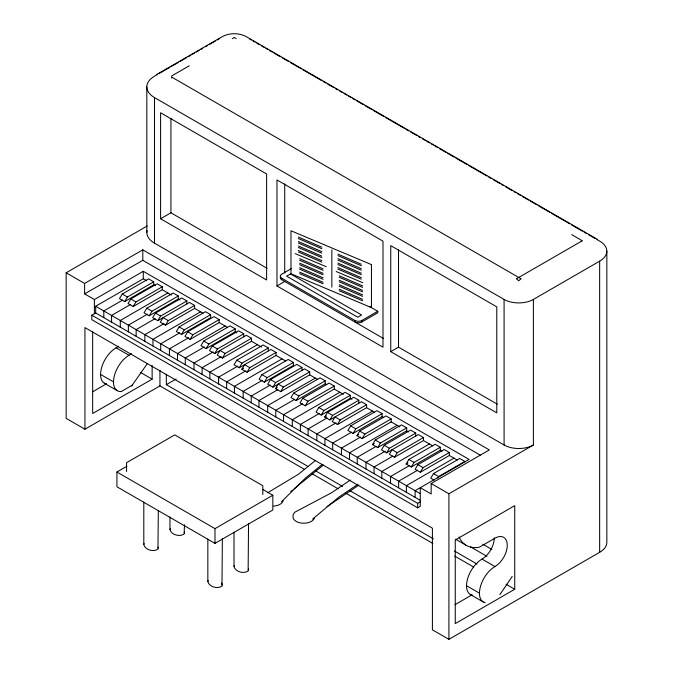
<?xml version="1.0" encoding="UTF-8"?>
<svg xmlns="http://www.w3.org/2000/svg" width="673" height="673" viewBox="0 0 673 673"><rect width="100%" height="100%" fill="white"/><g stroke="black" fill="none" stroke-linecap="round" stroke-linejoin="round"><path stroke-width="1.01" d="M177.521 360.198L177.521 353.502L225.127 326.018M185.277 364.682L185.277 357.986L204.239 347.032M194.001 369.713L194.001 363.016L213.215 351.92M300.36 431.124L300.36 424.427L319.33 413.483M308.116 435.599L308.116 428.911L327.086 417.958M316.84 440.638L316.84 433.942L336.063 422.846M158.332 510.908L157.936 549.084C153.663 552.306 144.989 549.984 143.803 544.55L144.199 543.624M184.495 524.78L184.099 533.975C179.826 537.197 171.152 534.875 169.966 529.441L170.362 528.515M222.368 538.568L221.972 586.057C217.699 589.279 209.025 586.957 207.839 581.522L208.235 580.597M248.539 523.459L248.135 570.948C243.862 574.178 235.197 571.848 234.002 566.414L234.406 565.488M153.738 284.805L153.738 281.819L148.565 278.832L122.242 294.034L119.474 298.619L124.648 301.605L153.738 284.805L155.429 285.781M124.648 301.605L127.416 297.02L153.738 281.819M162.286 289.743L162.286 286.757L157.112 283.77L130.806 298.963L128.038 303.54L133.212 306.526L162.286 289.743L171.388 295.001M133.212 306.526L135.98 301.95L162.286 286.757M178.303 298.989L178.303 296.002L173.138 293.016L146.798 308.226L144.03 312.802L149.204 315.788L178.303 298.989L179.994 299.965M149.204 315.788L151.972 311.212L178.303 296.002M186.858 303.927L186.858 300.94L181.685 297.954L155.446 313.105L152.678 317.69L157.852 320.676L189.441 302.438L194.615 305.424L194.615 308.411L165.508 325.21L160.334 322.224L163.102 317.639L168.275 320.626L194.615 305.424M157.852 320.676L160.62 316.091L186.858 300.94M165.508 325.21L168.275 320.626M179.102 326.901L176.343 331.478L181.508 334.464L210.632 317.656L210.632 314.67L205.458 311.683L179.102 326.901L184.276 329.888L210.632 314.67M181.508 334.464L184.276 329.888M219.188 322.594L219.188 319.608L214.014 316.621L187.708 331.806L184.949 336.391L190.114 339.377L219.188 322.594L227.575 327.44M190.114 339.377L192.882 334.792L219.188 319.608M235.205 331.839L235.205 328.853L230.031 325.867L203.734 341.051L200.966 345.636L206.14 348.622L235.205 331.839L236.888 332.815M206.14 348.622L208.908 344.038L235.205 328.853M243.752 336.778L243.752 333.791L238.579 330.805L212.256 345.998L209.488 350.583L214.662 353.569L246.335 335.28L251.509 338.267L251.509 341.253L222.427 358.044L217.253 355.058L220.021 350.482L225.194 353.468L251.509 338.267M214.662 353.569L217.429 348.984L243.752 333.791M222.427 358.044L225.194 353.468M268.325 350.961L268.325 347.975L263.151 344.988L236.812 360.19L234.053 364.774L239.226 367.761L270.908 349.464L276.081 352.45L276.081 355.437L246.991 372.236L241.817 369.25L244.585 364.665L249.759 367.651L276.081 352.45M239.226 367.761L241.986 363.176L268.325 347.975M246.991 372.236L249.759 367.651M261.923 374.642L259.155 379.227L264.329 382.214L293.394 365.431L293.394 362.453L288.221 359.466L261.923 374.642L267.097 377.629L293.394 362.453M264.329 382.214L267.097 377.629M301.941 370.369L301.941 367.382L296.768 364.396L270.479 379.58L267.711 384.165L272.885 387.152L304.524 368.88L309.698 371.866L309.698 374.853L280.641 391.627L275.467 388.641L278.235 384.056L283.409 387.042L309.698 371.866M272.885 387.152L275.652 382.567L301.941 367.382M280.641 391.627L283.409 387.042M325.219 383.812L325.219 380.825L320.045 377.839L293.739 393.024L290.98 397.608L296.145 400.595L325.219 383.812L326.767 384.704M296.145 400.595L298.913 396.01L325.219 380.825M334.271 389.036L334.271 386.05L329.097 383.063L302.774 398.256L300.015 402.841L305.189 405.827L334.271 389.036L343.365 394.285M305.189 405.827L307.948 401.243L334.271 386.05M350.288 398.281L350.288 395.295L345.114 392.309L318.792 407.51L316.024 412.095L321.198 415.073L350.288 398.281L351.979 399.257M321.198 415.073L323.965 410.496L350.288 395.295M366.6 404.717L340.227 419.935L335.053 416.949L332.294 421.534L337.467 424.52L366.6 407.703L366.6 404.717L361.426 401.731L329.846 419.952L324.68 416.966L327.44 412.389L353.661 397.247L358.835 400.233L358.835 403.22M329.846 419.952L332.613 415.376L358.835 400.233M337.467 424.52L340.227 419.935M382.113 416.654L382.113 413.668L376.939 410.681L350.675 425.849L347.907 430.434L353.081 433.42L382.113 416.654L383.66 417.554M353.081 433.42L355.849 428.836L382.113 413.668M356.951 435.667L359.719 431.082L385.991 415.914L391.164 418.9L391.164 421.887L362.124 438.653L356.951 435.667L358.768 434.615M362.124 438.653L364.892 434.068L391.164 418.9M372.489 444.609L375.256 440.024L401.512 424.873L406.685 427.86L406.685 430.846L377.662 447.595L372.489 444.609L374.306 443.566M377.662 447.595L380.43 443.011L406.685 427.86M415.729 436.07L415.729 433.084L410.564 430.097L384.241 445.29L381.473 449.875L386.647 452.862L418.32 434.573L423.494 437.559L423.494 440.546L394.513 457.278L389.339 454.292L392.107 449.707L397.28 452.693L423.494 437.559M386.647 452.862L389.415 448.277L415.729 433.084M394.513 457.278L397.28 452.693M406.122 464.017L408.881 459.432L435.128 444.281L440.302 447.267L440.302 450.254L411.296 467.003L406.122 464.017L407.931 462.965M411.296 467.003L414.055 462.418L440.302 447.267M449.354 455.478L449.354 452.492L444.18 449.505L417.899 464.681L415.14 469.258L420.314 472.244L449.354 455.478L457.253 460.038M420.314 472.244L423.073 467.668L449.354 452.492M437.77 478.099L438.687 476.568L464.866 461.451L459.701 458.464L433.513 473.582L430.754 478.166L434.203 480.152M147.421 363.504L131.622 386.041M499.888 594.629L512.22 576.458M281.407 501.848L305.281 478.217L322.426 464.328M312.609 519.051L338.839 497.145L357.767 484.358M521.045 278.765L518.74 280.767L516.427 278.765M315.587 460.374L298.433 474.263L267.576 492.813M290.778 491.483L292.41 490.163M294.042 488.834L323.444 465.026M232.429 38.639L234.263 37.444L236.088 38.639M350.33 480.068L331.402 492.846L294.48 512.397L293.058 514.971L293.058 516.46A10.743 6.2 0 0 0 302.387 523.182A10.743 6.2 0 0 0 314.358 518.042M327.002 506.634L358.827 485.132M581.783 241.161L582.313 240.808L571.705 234.608M189.256 65.769L171.682 75.973L171.682 78.043M156.742 74.459L221.165 37.267C229.081 32.506 239.445 32.506 247.361 37.267L597.397 239.352M157.221 74.636L154.487 76.209A26.171 15.109 0 0 0 154.487 97.577L154.487 243.155L504.085 444.996A20.72 11.963 0 0 0 533.395 444.996L533.395 299.418L599.651 261.166A24.556 14.183 0 0 0 599.651 241.111L596.917 239.538M159.038 73.584L169.949 67.283M171.766 66.24L178.135 62.564M179.952 61.512L186.32 57.836M188.137 56.784L190.863 55.211M192.68 54.16L194.497 53.108M196.323 52.065L199.048 50.483M200.865 49.44L202.682 48.389M205.416 46.807L207.234 45.764M209.051 44.712L215.419 41.036M217.236 39.985L219.053 38.933M304.575 469.418L159.947 385.915L84.949 429.223L66.156 418.37L66.156 272.792L147.202 225.993M160.586 218.767L266.617 279.985L266.617 173.971L160.586 112.753L160.586 218.767L170.925 212.794L266.996 268.258M66.156 272.792L84.613 283.442L142.802 249.851L489.347 449.926L431.157 483.517L431.157 493.974L420.255 487.673L420.255 506.315L417.672 507.812L91.814 319.675L91.814 315.2L95.692 312.953L419.944 500.157M84.613 283.442L84.613 293.891L142.802 260.3L480.253 455.125M84.613 293.891L94.397 299.544L143.299 271.312L469.106 459.423L415.115 490.684L415.115 497.372M94.397 307.006L143.299 278.782L146.807 280.809M122.78 300.007L103.81 310.951L103.81 317.648M130.537 304.482L111.567 315.435L111.567 322.123M167.897 292.982L120.29 320.466L120.29 327.162M147.345 314.19L128.383 325.135L128.383 331.831M155.101 318.666L136.139 329.619L136.139 336.307M164.077 323.553L144.863 334.649L144.863 341.346M200.554 311.835L152.948 339.318L152.948 346.015M179.674 332.849L160.704 343.802L160.704 350.49M291.434 268.561L281.718 274.172A4.963 2.86 0 0 0 281.718 278.218L281.718 279.716L383.501 338.511M92.798 391.711L106.317 383.904M276.965 285.958L382.996 347.175L382.996 241.161L276.965 179.943L276.965 285.958L284.721 281.474M188.65 337.737L169.428 348.833L169.428 355.529M121.132 391.602L132.48 385.049M152.14 365.557L152.14 379.151L92.664 413.491L92.664 331.966M166.324 374.196L166.324 384.662L176.166 378.983M221.055 356.74L202.085 367.694L202.085 374.381M257.448 344.685L209.841 372.169L209.85 378.865M237.788 366.112L218.532 377.183L218.532 383.879M241.817 369.25L243.634 368.198M245.62 370.924L226.658 381.877L226.658 388.565M282.021 358.869L234.414 386.352L234.414 393.049M354.856 320.441A4.997 2.885 0 0 0 361.914 320.441L377.78 311.279L377.78 312.777L361.914 321.938A4.997 2.885 0 0 1 354.856 321.938L354.856 320.441L281.718 278.218M262.352 380.295L243.138 391.392L243.138 398.079M262.84 489.473L272.834 495.244L272.834 509.991L214.99 543.38L116.925 486.772L116.925 472.017L126.869 466.28M270.193 385.107L251.222 396.061L251.222 402.757M275.467 388.641L277.284 387.589M277.949 389.591L258.979 400.536L258.979 407.232M315.309 378.091L267.703 405.575L267.703 412.271M294.757 399.291L275.795 410.244L275.795 416.94M516.662 278.647L581.783 241.052M390.752 351.651L496.783 412.869L496.783 306.863L390.752 245.645L390.752 351.651L398.509 347.175L497.297 404.204M302.514 403.775L283.552 414.719L283.552 421.416M339.873 392.275L292.275 419.759L292.275 426.455M324.68 416.966L326.489 415.922M372.539 411.127L324.933 438.611L324.933 445.307M351.651 432.142L332.689 443.095L332.689 449.791M360.627 437.029L341.413 448.125L341.413 454.822M116.925 472.017L214.99 528.633L272.834 495.244M397.104 425.311L349.497 452.794L349.497 459.491M376.224 446.325L357.254 457.278L357.254 463.975M385.2 451.213L365.977 462.309L365.977 469.005M393.032 456.033L374.07 466.986L374.07 473.674M429.433 443.978L381.827 471.462L381.827 478.158M409.764 465.396L390.55 476.492L390.55 483.189M417.605 470.217L398.635 481.17L398.635 487.858M453.997 458.162L406.391 485.645L406.391 492.342M91.814 315.2L417.672 503.328L420.255 501.839M431.157 483.517L448.916 493.772L533.395 444.996M454.965 604.707L472.084 594.823M514.736 589.27L455.251 623.61L455.251 539.99L514.736 505.65L514.736 589.27L506.046 584.248M84.949 429.223L84.949 327.591L432.403 528.187L432.403 629.819L448.916 639.35L599.651 552.323A24.556 14.183 0 0 0 606.844 542.295L606.844 251.138M121.468 391.619L119.205 391.459A18.852 10.886 -60 0 1 113.51 381.894L100.58 374.424A21.948 12.669 -60 0 1 116.093 347.823A17.372 10.028 -60 0 0 118.498 346.166M295.211 253.645L326.254 266.701M336.197 271.539L362.797 282.727M298.375 237.064L321.803 247.184M337.905 254.142L361.334 264.262M298.375 238.553L321.803 248.674M337.905 255.631L361.334 265.751M298.375 241.54L321.803 251.66M337.905 258.617L361.334 268.737M298.375 243.037L321.803 253.157M337.905 260.115L361.334 270.226M298.375 246.024L321.803 256.144M337.905 263.101L361.334 273.213M298.375 247.513L321.803 257.633M337.905 264.59L361.334 274.71M298.375 250.499L321.803 260.619M337.905 267.576L361.334 277.697M298.375 251.996L321.803 262.117M337.905 269.074L361.334 279.186M299.662 258.71L323.09 268.83M339.2 275.787L362.629 285.907M299.662 260.207L323.09 270.327M339.2 277.284L362.629 287.405M299.662 263.193L323.09 273.314M339.2 280.271L362.629 290.391M299.662 264.682L323.09 274.803M339.2 281.76L362.629 291.88M299.662 267.669L323.09 277.789M339.2 284.746L362.629 294.867M299.662 269.166L323.09 279.287M339.2 286.244L362.629 296.364M299.662 272.153L323.09 282.273M339.2 289.23L362.629 299.35M299.662 273.642L323.09 283.762M339.2 290.719L362.629 300.839M249.473 38.933L251.29 39.985M253.107 41.036L254.924 42.088M256.741 43.139L259.475 44.712M261.292 45.764L264.018 47.337M265.843 48.389L267.661 49.44M269.478 50.492L272.212 52.065M274.029 53.117L280.397 56.793M282.214 57.844L288.582 61.521M290.399 62.564L301.311 68.865M303.136 69.916L321.324 80.424M323.141 81.475L325.875 83.048M327.692 84.1L334.06 87.776M335.877 88.828L337.695 89.871M339.512 90.922L342.246 92.495M344.063 93.547L346.788 95.129M348.614 96.172L350.431 97.223M352.248 98.275L354.974 99.848M356.799 100.9L363.159 104.576M364.985 105.627L371.353 109.304M373.17 110.355L384.081 116.656M385.898 117.708L404.094 128.207M405.912 129.258L408.637 130.831M410.463 131.883L416.831 135.559M418.648 136.611L420.465 137.662M422.282 138.714L425.016 140.287M426.833 141.338L429.559 142.912M431.376 143.963L433.202 145.015M435.019 146.066L437.744 147.639M439.562 148.691L445.93 152.367M447.755 153.41L454.115 157.087M455.941 158.138L466.852 164.439M468.669 165.491L486.865 175.998M488.682 177.041L491.408 178.623M493.233 179.674L499.593 183.35M501.419 184.394L503.236 185.445M505.961 187.018L512.33 190.695M514.147 191.746L515.972 192.798M517.789 193.849L520.515 195.422M522.332 196.474L528.7 200.15M530.517 201.202L536.886 204.878M538.711 205.93L549.622 212.231M551.439 213.282L569.636 223.781M571.453 224.832L582.364 231.133M584.181 232.185L586.006 233.237M588.732 234.81L595.1 238.486M172.355 77.462L520.818 278.647M154.487 97.577L504.085 299.418A20.72 11.963 0 0 0 533.395 299.418M369.645 306.585L377.78 311.279M194.615 308.411L203.01 313.256M251.509 341.253L261.536 347.049M276.081 355.437L285.562 360.913M309.698 374.853L317.673 379.454M366.6 407.703L374.297 412.145M391.164 421.887L399.812 426.875M406.685 430.846L408.477 431.881M423.494 440.546L432.689 445.854M440.302 450.254L441.85 451.146M155.446 313.105L160.62 316.091M327.44 412.389L332.613 415.376M350.675 425.849L355.849 428.836M375.256 440.024L380.43 443.011M408.881 459.432L414.055 462.418M433.513 473.582L438.687 476.568M122.242 294.034L127.416 297.02M130.806 298.963L135.98 301.95M146.798 308.226L151.972 311.212M187.708 331.806L192.882 334.792M203.734 341.051L208.908 344.038M212.256 345.998L217.429 348.984M236.812 360.19L241.986 363.176M270.479 379.58L275.652 382.567M293.739 393.024L298.913 396.01M302.774 398.256L307.948 401.243M318.792 407.51L323.965 410.496M359.719 431.082L364.892 434.068M384.241 445.29L389.415 448.277M417.899 464.681L423.073 467.668M419.944 493.469L95.692 306.265L95.692 312.953M482.785 544.213L491.87 549.462M470.545 546.871L486.907 556.31M455.562 539.174L465.909 545.138M116.093 347.823L129.023 355.285A17.372 10.028 -60 0 0 131.428 353.628M472.219 595.269A18.852 10.886 -60 0 1 466.524 585.703A21.948 12.669 -60 0 1 482.036 559.103L494.966 566.565A17.372 10.028 -60 0 0 507.257 545.29A17.372 10.028 -60 0 0 494.966 538.198L479.454 547.157A46.63 26.92 -60 0 1 459.129 536.945M166.324 384.662L308.074 466.507M315.343 470.705L342.599 486.436M349.867 490.634L433.471 538.896M454.368 550.968L477.081 564.083M140.514 372.43L152.14 379.151M311.851 473.615L338.225 488.842M345.501 493.048L432.823 543.456M454.645 556.058L473.75 567.087M466.524 585.703L479.454 593.165A18.852 10.886 -60 0 0 485.149 602.739M104.298 383.181L117.228 390.651M470.242 594.461L483.172 601.923M221.686 582.995L222.368 585.14M248.438 568.988L248.539 570.031M184.394 532.015L184.495 533.058M158.231 547.115L158.332 548.167M218.574 377.208L218.574 383.904M599.651 261.166L599.651 552.323M504.085 299.418L504.085 444.996M448.916 493.772L448.916 639.35M417.672 503.328L417.672 507.812M398.509 249.557L398.509 347.175M361.914 320.441L361.914 321.938M331.856 249.851L331.856 287.178M284.721 183.864L284.721 273.078M262.815 494.562L262.815 485.721L174.761 434.876L126.558 462.704L126.558 471.554M234.002 532.259L234.002 566.414M214.99 528.633L214.99 543.38M207.839 539.09L207.839 581.522M170.925 118.33L170.925 212.794M169.966 517.015L169.966 529.441M159.947 370.2L159.947 385.915M146.823 86.893L146.823 232.471M143.803 502.108L143.803 544.55M143.299 271.312L143.299 278.782M142.802 249.851L142.802 260.3M94.397 299.544L94.397 313.702M154.487 243.155A26.171 15.109 0 0 1 147.051 230.503M281.718 279.716A4.963 2.86 0 0 1 280.313 277.31M106.275 383.997A18.852 10.886 -60 0 1 100.58 374.424M113.51 381.894A21.948 12.669 -60 0 1 129.023 355.285M494.319 537.82A17.372 10.028 -60 0 1 482.036 559.103M479.454 593.165A21.948 12.669 -60 0 1 494.966 566.565M283.039 500.796A10.642 6.141 0 0 1 273.6 506.096M290.492 273.911L286.614 276.149L357.733 317.21L361.611 314.972L290.492 273.911M371.446 264.615L290.972 230.763L290.972 273.768L371.446 307.62L371.446 264.615"/></g></svg>
